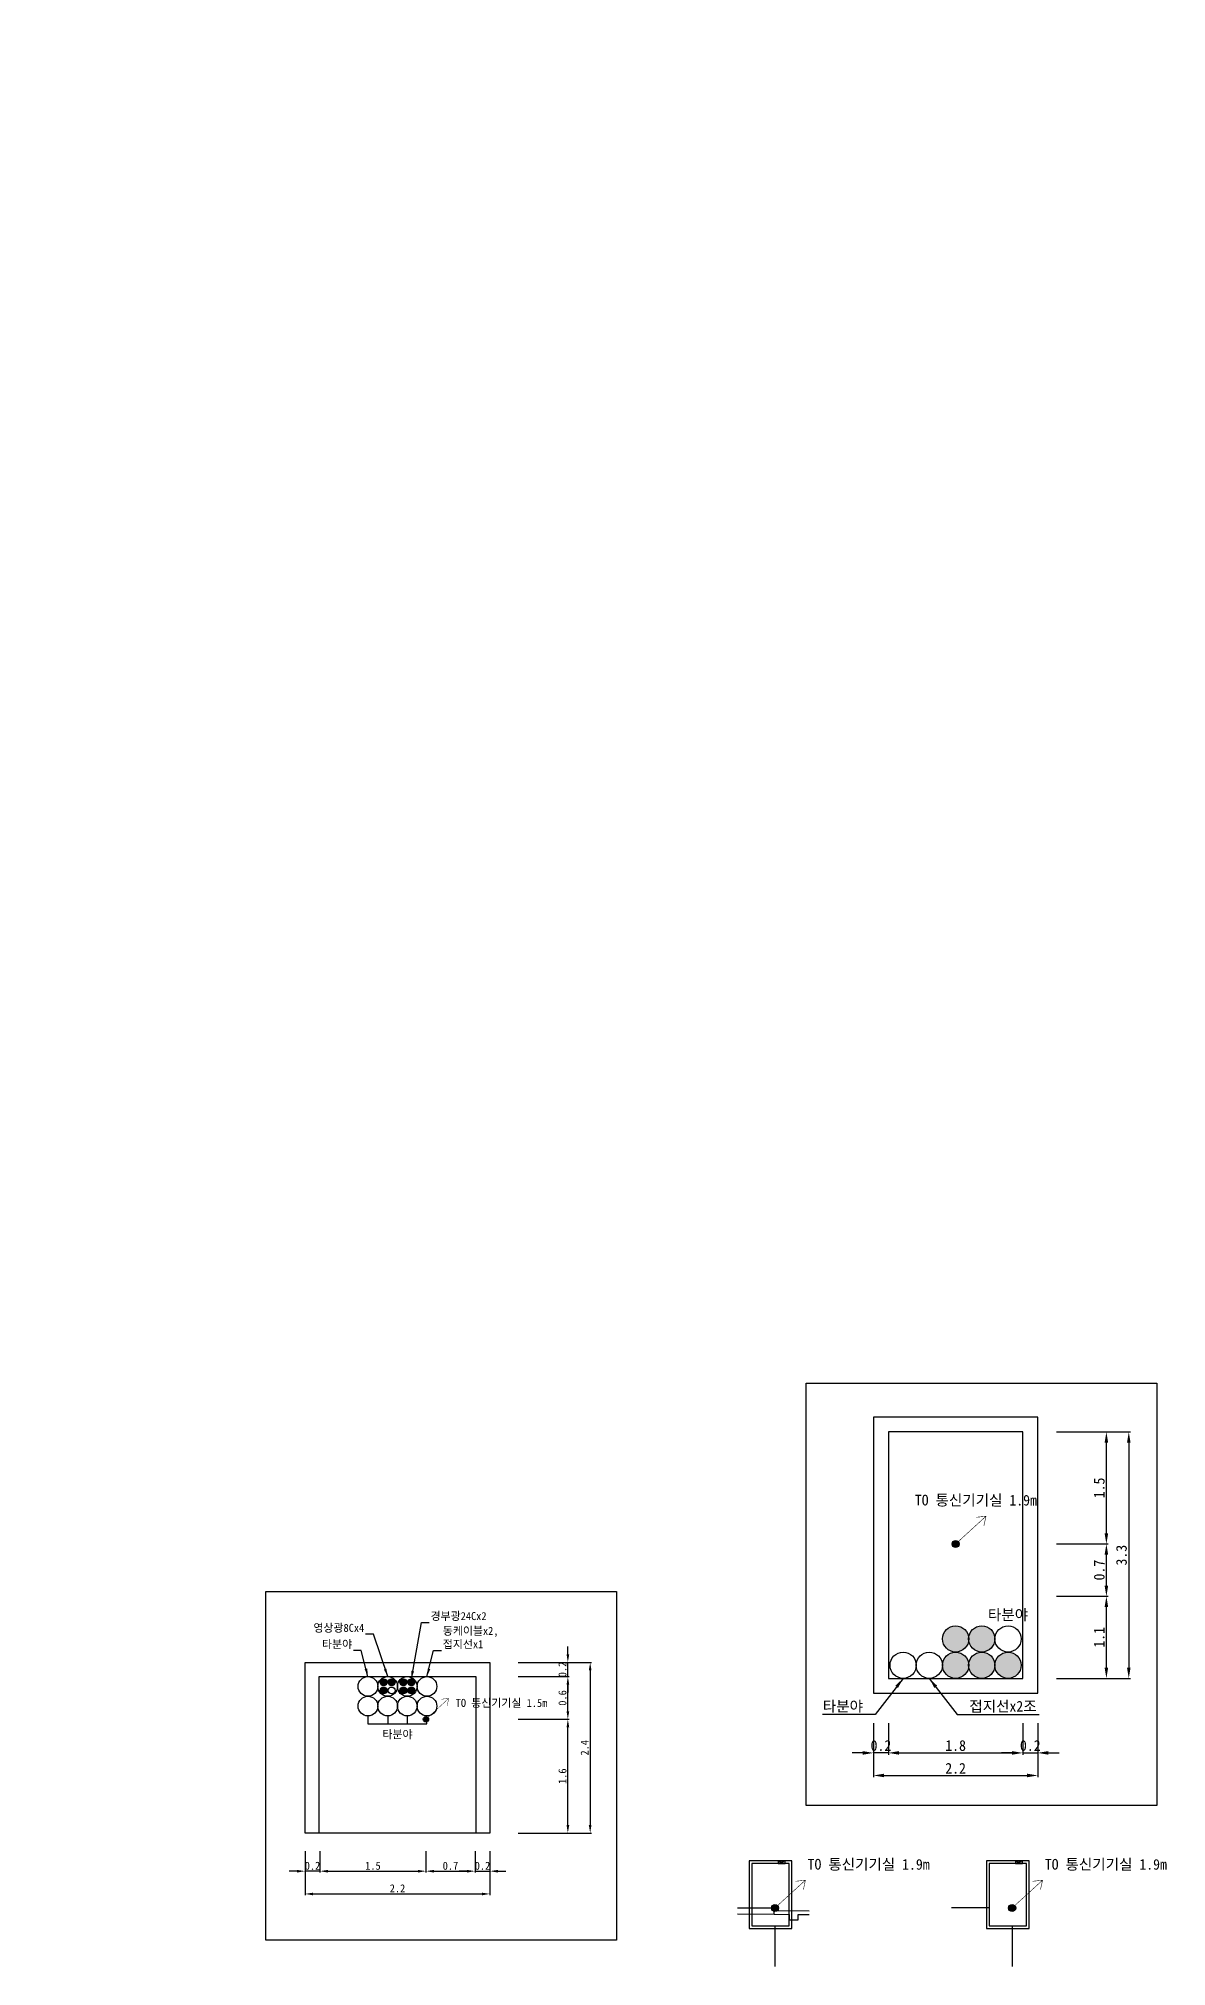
# Model space of a CAD drawing. Extents: x -143 to 185, y -2 to 126.
# Drawn here: x 122 to 185.4, y 17.2 to 125.6 of the extents above; entities that cross this region are included whole.
import ezdxf
from ezdxf.enums import TextEntityAlignment as Align

# ---------------------------------------------------------------- set-up
doc = ezdxf.new("R2010")
doc.units = 0
doc.header["$MEASUREMENT"] = 0
doc.layers.get('Defpoints').update_dxf_attribs({"linetype": 'CONTINUOUS'})
for name, color, linetype in [('TT-BASE', 253, 'CONTINUOUS'), ('TX-LINE', 2, 'CONTINUOUS'), ('TX-PAPR', 2, 'CONTINUOUS'), ('TZ-DIMS', 1, 'CONTINUOUS'), ('TZ-LEAL', 1, 'CONTINUOUS'), ('TZ-LINE', 7, 'CONTINUOUS'), ('TZ-TEXT', 6, 'CONTINUOUS')]:
    doc.layers.add(name, color=color, linetype=linetype)
doc.styles.get("Standard").update_dxf_attribs({"font": 'GulimChe.ttf'})
doc.dimstyles.new('D150', dxfattribs={"dimscale": 0.15, "dimtxt": 3, "dimasz": 3, "dimexe": 0.5, "dimexo": 0.5, "dimgap": 0.5, "dimtad": 1, "dimdec": 0, "dimzin": 1, "dimdsep": 46, "dimlunit": 6, "dimtxsty": 'Standard', "dimcen": 1, "dimclrd": 1, "dimclre": 1, "dimclrt": 3, "dimadec": 0, "dimazin": 0, "dimtfac": 1, "dimtdec": 0, "dimtix": 1, "dimtmove": 2, "dimatfit": 3, "dimfxl": 0, "dimtvp": 2, "dimlwd": -1, "dimlwe": -1, "dimarcsym": 0})
doc.dimstyles.new('D200', dxfattribs={"dimscale": 0.2, "dimtxt": 3, "dimasz": 3, "dimexe": 0.5, "dimexo": 0.5, "dimgap": 0.5, "dimtad": 1, "dimdec": 0, "dimzin": 1, "dimdsep": 46, "dimlunit": 6, "dimtxsty": 'Standard', "dimcen": 1, "dimclrd": 1, "dimclre": 1, "dimclrt": 3, "dimadec": 0, "dimazin": 0, "dimtfac": 1, "dimtdec": 0, "dimtix": 1, "dimtmove": 2, "dimatfit": 3, "dimfxl": 0, "dimtvp": 2, "dimlwd": -1, "dimlwe": -1, "dimarcsym": 0})

# ---------------------------------------------------------------- blocks, each defined once
blk = doc.blocks.new('*D9')
at = {"layer": 'Defpoints', "color": 0}
for p in [(136.97, 23.74), (137.81, 23.74), (136.97, 22.54)]:
    blk.add_point(p, dxfattribs=at)
at = {"layer": 'TZ-LINE', "color": 1}
for p, q in [((136.97, 23.66), (136.97, 22.46)), ((137.81, 23.66), (137.81, 22.46)), ((136.52, 22.54), (136.07, 22.54)), ((137.81, 22.54), (136.97, 22.54)), ((138.26, 22.54), (138.71, 22.54))]:
    blk.add_line(p, q, dxfattribs=at)
for points in [[(136.52, 22.61), (136.52, 22.46), (136.97, 22.54)], [(138.26, 22.61), (138.26, 22.46), (137.81, 22.54)]]:
    blk.add_solid(points, dxfattribs=at)
at = {"layer": 'TZ-LINE', "color": 3, "insert": (137.39, 22.84), "char_height": 0.45, "attachment_point": 5}
blk.add_mtext('0.2', dxfattribs=at)
blk = doc.blocks.new('*D10')
at = {"layer": 'Defpoints', "color": 0}
for p in [(146.53, 23.74), (147.37, 23.74), (147.37, 22.54)]:
    blk.add_point(p, dxfattribs=at)
at = {"layer": 'TZ-LINE', "color": 1}
for p, q in [((146.53, 23.66), (146.53, 22.46)), ((147.37, 23.66), (147.37, 22.46)), ((146.08, 22.54), (145.63, 22.54)), ((146.53, 22.54), (147.37, 22.54)), ((147.82, 22.54), (148.27, 22.54))]:
    blk.add_line(p, q, dxfattribs=at)
for points in [[(146.08, 22.61), (146.08, 22.46), (146.53, 22.54)], [(147.82, 22.61), (147.82, 22.46), (147.37, 22.54)]]:
    blk.add_solid(points, dxfattribs=at)
at = {"layer": 'TZ-LINE', "color": 3, "insert": (146.95, 22.84), "char_height": 0.45, "attachment_point": 5}
blk.add_mtext('0.2', dxfattribs=at)
blk = doc.blocks.new('*D11')
at = {"layer": 'Defpoints', "color": 0}
for p in [(136.97, 23.74), (147.37, 23.74), (147.37, 21.26)]:
    blk.add_point(p, dxfattribs=at)
at = {"layer": 'TZ-LINE', "color": 1}
for p, q in [((136.97, 23.66), (136.97, 21.18)), ((147.37, 23.66), (147.37, 21.18)), ((137.42, 21.26), (146.92, 21.26))]:
    blk.add_line(p, q, dxfattribs=at)
for points in [[(137.42, 21.33), (137.42, 21.18), (136.97, 21.26)], [(146.92, 21.33), (146.92, 21.18), (147.37, 21.26)]]:
    blk.add_solid(points, dxfattribs=at)
at = {"layer": 'TZ-LINE', "color": 3, "insert": (142.17, 21.57), "char_height": 0.45, "attachment_point": 5}
blk.add_mtext('2.2', dxfattribs=at)
blk = doc.blocks.new('*D12')
at = {"layer": 'Defpoints', "color": 0}
for p in [(137.81, 23.74), (143.77, 23.74), (143.77, 22.54)]:
    blk.add_point(p, dxfattribs=at)
at = {"layer": 'TZ-LINE', "color": 1}
for p, q in [((137.81, 23.66), (137.81, 22.46)), ((143.77, 23.66), (143.77, 22.46)), ((138.26, 22.54), (143.32, 22.54))]:
    blk.add_line(p, q, dxfattribs=at)
for points in [[(138.26, 22.61), (138.26, 22.46), (137.81, 22.54)], [(143.32, 22.61), (143.32, 22.46), (143.77, 22.54)]]:
    blk.add_solid(points, dxfattribs=at)
at = {"layer": 'TZ-LINE', "color": 3, "insert": (140.79, 22.84), "char_height": 0.45, "attachment_point": 5}
blk.add_mtext('1.5', dxfattribs=at)
blk = doc.blocks.new('*D13')
at = {"layer": 'Defpoints', "color": 0}
for p in [(143.77, 23.74), (146.53, 23.74), (146.53, 22.54)]:
    blk.add_point(p, dxfattribs=at)
at = {"layer": 'TZ-LINE', "color": 1}
for p, q in [((143.77, 23.66), (143.77, 22.46)), ((146.53, 23.66), (146.53, 22.46)), ((144.22, 22.54), (146.08, 22.54))]:
    blk.add_line(p, q, dxfattribs=at)
for points in [[(144.22, 22.61), (144.22, 22.46), (143.77, 22.54)], [(146.08, 22.61), (146.08, 22.46), (146.53, 22.54)]]:
    blk.add_solid(points, dxfattribs=at)
at = {"layer": 'TZ-LINE', "color": 3, "insert": (145.15, 22.84), "char_height": 0.45, "attachment_point": 5}
blk.add_mtext('0.7', dxfattribs=at)
blk = doc.blocks.new('*D14')
at = {"layer": 'Defpoints', "color": 0}
for p in [(148.89, 31.08), (151.75, 31.08), (148.89, 24.68)]:
    blk.add_point(p, dxfattribs=at)
at = {"layer": 'TZ-LINE', "color": 1}
for p, q in [((148.96, 31.08), (151.83, 31.08)), ((151.75, 25.13), (151.75, 30.63)), ((148.96, 24.68), (151.83, 24.68))]:
    blk.add_line(p, q, dxfattribs=at)
for points in [[(151.68, 30.63), (151.83, 30.63), (151.75, 31.08)], [(151.68, 25.13), (151.83, 25.13), (151.75, 24.68)]]:
    blk.add_solid(points, dxfattribs=at)
at = {"layer": 'TZ-LINE', "color": 3, "insert": (151.45, 27.88), "char_height": 0.45, "attachment_point": 5, "rotation": 90}
blk.add_mtext('1.6', dxfattribs=at)
blk = doc.blocks.new('*D15')
at = {"layer": 'Defpoints', "color": 0}
for p in [(148.89, 33.48), (151.75, 33.48), (148.89, 31.08)]:
    blk.add_point(p, dxfattribs=at)
at = {"layer": 'TZ-LINE', "color": 1}
for p, q in [((148.96, 33.48), (151.83, 33.48)), ((151.75, 31.53), (151.75, 33.03)), ((148.96, 31.08), (151.83, 31.08))]:
    blk.add_line(p, q, dxfattribs=at)
for points in [[(151.68, 33.03), (151.83, 33.03), (151.75, 33.48)], [(151.68, 31.53), (151.83, 31.53), (151.75, 31.08)]]:
    blk.add_solid(points, dxfattribs=at)
at = {"layer": 'TZ-LINE', "color": 3, "insert": (151.45, 32.28), "char_height": 0.45, "attachment_point": 5, "rotation": 90}
blk.add_mtext('0.6', dxfattribs=at)
blk = doc.blocks.new('*D16')
at = {"layer": 'Defpoints', "color": 0}
for p in [(148.89, 34.28), (151.75, 34.28), (148.89, 33.48)]:
    blk.add_point(p, dxfattribs=at)
at = {"layer": 'TZ-LINE', "color": 1}
for p, q in [((151.75, 34.73), (151.75, 35.18)), ((148.96, 34.28), (151.83, 34.28)), ((151.75, 33.48), (151.75, 34.28)), ((148.96, 33.48), (151.83, 33.48)), ((151.75, 33.03), (151.75, 32.58))]:
    blk.add_line(p, q, dxfattribs=at)
for points in [[(151.68, 34.73), (151.83, 34.73), (151.75, 34.28)], [(151.68, 33.03), (151.83, 33.03), (151.75, 33.48)]]:
    blk.add_solid(points, dxfattribs=at)
at = {"layer": 'TZ-LINE', "color": 3, "insert": (151.45, 33.88), "char_height": 0.45, "attachment_point": 5, "rotation": 90}
blk.add_mtext('0.2', dxfattribs=at)
blk = doc.blocks.new('*D17')
at = {"layer": 'Defpoints', "color": 0}
for p in [(148.89, 34.28), (148.89, 24.68), (153.01, 24.68)]:
    blk.add_point(p, dxfattribs=at)
at = {"layer": 'TZ-LINE', "color": 1}
for p, q in [((148.96, 34.28), (153.08, 34.28)), ((153.01, 33.83), (153.01, 25.13)), ((148.96, 24.68), (153.08, 24.68))]:
    blk.add_line(p, q, dxfattribs=at)
for points in [[(152.93, 33.83), (153.08, 33.83), (153.01, 34.28)], [(152.93, 25.13), (153.08, 25.13), (153.01, 24.68)]]:
    blk.add_solid(points, dxfattribs=at)
at = {"layer": 'TZ-LINE', "color": 3, "insert": (152.7, 29.48), "char_height": 0.45, "attachment_point": 5, "rotation": 90}
blk.add_mtext('2.4', dxfattribs=at)
blk = doc.blocks.new('*D18')
at = {"layer": 'Defpoints', "color": 0}
for p in [(168.94, 30.97), (169.78, 30.97), (168.94, 29.19)]:
    blk.add_point(p, dxfattribs=at)
at = {"layer": 'TZ-LINE', "color": 1}
for p, q in [((168.94, 30.87), (168.94, 29.09)), ((169.78, 30.87), (169.78, 29.09)), ((168.34, 29.19), (167.74, 29.19)), ((169.78, 29.19), (168.94, 29.19)), ((170.38, 29.19), (170.98, 29.19))]:
    blk.add_line(p, q, dxfattribs=at)
for points in [[(168.34, 29.29), (168.34, 29.09), (168.94, 29.19)], [(170.38, 29.29), (170.38, 29.09), (169.78, 29.19)]]:
    blk.add_solid(points, dxfattribs=at)
at = {"layer": 'TZ-LINE', "color": 3, "insert": (169.36, 29.6), "char_height": 0.6, "attachment_point": 5}
blk.add_mtext('0.2', dxfattribs=at)
blk = doc.blocks.new('*D19')
at = {"layer": 'Defpoints', "color": 0}
for p in [(169.78, 30.97), (177.34, 30.97), (177.34, 29.19)]:
    blk.add_point(p, dxfattribs=at)
at = {"layer": 'TZ-LINE', "color": 1}
for p, q in [((169.78, 30.87), (169.78, 29.09)), ((177.34, 30.87), (177.34, 29.09)), ((170.38, 29.19), (176.74, 29.19))]:
    blk.add_line(p, q, dxfattribs=at)
for points in [[(170.38, 29.29), (170.38, 29.09), (169.78, 29.19)], [(176.74, 29.29), (176.74, 29.09), (177.34, 29.19)]]:
    blk.add_solid(points, dxfattribs=at)
at = {"layer": 'TZ-LINE', "color": 3, "insert": (173.56, 29.6), "char_height": 0.6, "attachment_point": 5}
blk.add_mtext('1.8', dxfattribs=at)
blk = doc.blocks.new('*D20')
at = {"layer": 'Defpoints', "color": 0}
for p in [(177.34, 30.97), (178.18, 30.97), (178.18, 29.19)]:
    blk.add_point(p, dxfattribs=at)
at = {"layer": 'TZ-LINE', "color": 1}
for p, q in [((177.34, 30.87), (177.34, 29.09)), ((178.18, 30.87), (178.18, 29.09)), ((176.74, 29.19), (176.14, 29.19)), ((177.34, 29.19), (178.18, 29.19)), ((178.78, 29.19), (179.38, 29.19))]:
    blk.add_line(p, q, dxfattribs=at)
for points in [[(176.74, 29.29), (176.74, 29.09), (177.34, 29.19)], [(178.78, 29.29), (178.78, 29.09), (178.18, 29.19)]]:
    blk.add_solid(points, dxfattribs=at)
at = {"layer": 'TZ-LINE', "color": 3, "insert": (177.76, 29.6), "char_height": 0.6, "attachment_point": 5}
blk.add_mtext('0.2', dxfattribs=at)
blk = doc.blocks.new('*D21')
at = {"layer": 'Defpoints', "color": 0}
for p in [(168.94, 30.97), (178.18, 30.97), (178.18, 27.92)]:
    blk.add_point(p, dxfattribs=at)
at = {"layer": 'TZ-LINE', "color": 1}
for p, q in [((168.94, 30.87), (168.94, 27.82)), ((178.18, 30.87), (178.18, 27.82)), ((169.54, 27.92), (177.58, 27.92))]:
    blk.add_line(p, q, dxfattribs=at)
for points in [[(169.54, 28.02), (169.54, 27.82), (168.94, 27.92)], [(177.58, 28.02), (177.58, 27.82), (178.18, 27.92)]]:
    blk.add_solid(points, dxfattribs=at)
at = {"layer": 'TZ-LINE', "color": 3, "insert": (173.56, 28.32), "char_height": 0.6, "attachment_point": 5}
blk.add_mtext('2.2', dxfattribs=at)
blk = doc.blocks.new('*D22')
at = {"layer": 'Defpoints', "color": 0}
for p in [(179.13, 38), (182.04, 38), (179.13, 33.38)]:
    blk.add_point(p, dxfattribs=at)
at = {"layer": 'TZ-LINE', "color": 1}
for p, q in [((179.23, 38), (182.14, 38)), ((182.04, 33.98), (182.04, 37.4)), ((179.23, 33.38), (182.14, 33.38))]:
    blk.add_line(p, q, dxfattribs=at)
for points in [[(181.94, 37.4), (182.14, 37.4), (182.04, 38)], [(181.94, 33.98), (182.14, 33.98), (182.04, 33.38)]]:
    blk.add_solid(points, dxfattribs=at)
at = {"layer": 'TZ-LINE', "color": 3, "insert": (181.64, 35.69), "char_height": 0.6, "attachment_point": 5, "rotation": 90}
blk.add_mtext('1.1', dxfattribs=at)
blk = doc.blocks.new('*D23')
at = {"layer": 'Defpoints', "color": 0}
for p in [(179.13, 40.94), (182.04, 40.94), (179.13, 38)]:
    blk.add_point(p, dxfattribs=at)
at = {"layer": 'TZ-LINE', "color": 1}
for p, q in [((179.23, 40.94), (182.14, 40.94)), ((182.04, 38.6), (182.04, 40.34)), ((179.23, 38), (182.14, 38))]:
    blk.add_line(p, q, dxfattribs=at)
for points in [[(181.94, 40.34), (182.14, 40.34), (182.04, 40.94)], [(181.94, 38.6), (182.14, 38.6), (182.04, 38)]]:
    blk.add_solid(points, dxfattribs=at)
at = {"layer": 'TZ-LINE', "color": 3, "insert": (181.64, 39.47), "char_height": 0.6, "attachment_point": 5, "rotation": 90}
blk.add_mtext('0.7', dxfattribs=at)
blk = doc.blocks.new('*D24')
at = {"layer": 'Defpoints', "color": 0}
for p in [(179.13, 47.24), (182.04, 47.24), (179.13, 40.94)]:
    blk.add_point(p, dxfattribs=at)
at = {"layer": 'TZ-LINE', "color": 1}
for p, q in [((179.23, 47.24), (182.14, 47.24)), ((182.04, 41.54), (182.04, 46.64)), ((179.23, 40.94), (182.14, 40.94))]:
    blk.add_line(p, q, dxfattribs=at)
for points in [[(181.94, 46.64), (182.14, 46.64), (182.04, 47.24)], [(181.94, 41.54), (182.14, 41.54), (182.04, 40.94)]]:
    blk.add_solid(points, dxfattribs=at)
at = {"layer": 'TZ-LINE', "color": 3, "insert": (181.64, 44.09), "char_height": 0.6, "attachment_point": 5, "rotation": 90}
blk.add_mtext('1.5', dxfattribs=at)
blk = doc.blocks.new('*D25')
at = {"layer": 'Defpoints', "color": 0}
for p in [(179.13, 47.24), (179.13, 33.38), (183.3, 33.38)]:
    blk.add_point(p, dxfattribs=at)
at = {"layer": 'TZ-LINE', "color": 1}
for p, q in [((179.23, 47.24), (183.4, 47.24)), ((183.3, 46.64), (183.3, 33.98)), ((179.23, 33.38), (183.4, 33.38))]:
    blk.add_line(p, q, dxfattribs=at)
for points in [[(183.2, 46.64), (183.4, 46.64), (183.3, 47.24)], [(183.2, 33.98), (183.4, 33.98), (183.3, 33.38)]]:
    blk.add_solid(points, dxfattribs=at)
at = {"layer": 'TZ-LINE', "color": 3, "insert": (182.89, 40.31), "char_height": 0.6, "attachment_point": 5, "rotation": 90}
blk.add_mtext('3.3', dxfattribs=at)

msp = doc.modelspace()

# ---------------------------------------------------------------- hatches: boundary and pattern name
at = {"layer": 'TZ-LINE'}
h = msp.add_hatch(color=256, dxfattribs=at)
h.dxf.hatch_style = 1
h.paths.add_polyline_path([(163.2, 20.47, 1), (163.6, 20.47, 1)])
h = msp.add_hatch(color=256, dxfattribs=at)
h.dxf.hatch_style = 1
h.paths.add_polyline_path([(176.54, 20.47, 1), (176.94, 20.47, 1)])

# ---------------------------------------------------------------- linework, layer by layer
at = {"layer": 'TT-BASE'}
for p, q in [((161.3, 20.48), (163.36, 20.47)), ((161.3, 20.13), (163.36, 20.12)), ((163.51, 20.47), (163.36, 20.47)), ((163.36, 20.12), (163.36, 20.47)), ((163.36, 20.12), (164.2, 20.11)), ((163.51, 20.32), (163.51, 20.47)), ((163.51, 20.32), (165.33, 20.31)), ((163.51, 20.32), (163.62, 20.32)), ((164.2, 20.11), (164.2, 19.81)), ((164.2, 19.81), (164.7, 19.81)), ((164.7, 20.11), (165.33, 20.11)), ((164.7, 19.81), (164.7, 20.11))]:
    msp.add_line(p, q, dxfattribs=at)
at = {"layer": 'TZ-LINE'}
for points in [[(161.95, 19.32), (164.35, 19.32), (164.35, 23.12), (161.95, 23.12)], [(162.1, 19.47), (164.2, 19.47), (164.2, 22.97), (162.1, 22.97)], [(163.58, 22.97), (163.98, 22.97), (163.98, 23.12), (163.58, 23.12)], [(175.29, 19.32), (177.69, 19.32), (177.69, 23.12), (175.29, 23.12)], [(175.44, 19.47), (177.54, 19.47), (177.54, 22.97), (175.44, 22.97)], [(176.92, 22.97), (177.32, 22.97), (177.32, 23.12), (176.92, 23.12)]]:
    msp.add_lwpolyline(points, close=True, dxfattribs=at)
for points in [[(163.98, 23.12), (163.58, 22.97)], [(163.58, 23.12), (163.98, 22.97)], [(177.32, 23.12), (176.92, 22.97)], [(176.92, 23.12), (177.32, 22.97)], [(175.44, 20.47), (173.33, 20.47)], [(163.4, 19.47), (163.4, 17.18)], [(176.74, 19.47), (176.74, 17.18)]]:
    msp.add_lwpolyline(points, dxfattribs=at)
at = {"layer": 'TZ-LINE', "const_width": 0.03}
for points in [[(163.4, 20.47), (165.11, 22.03)], [(164.56, 21.97), (165.11, 22.03), (165, 21.49)], [(176.74, 20.47), (178.45, 22.03)], [(177.9, 21.97), (178.45, 22.03), (178.33, 21.49)]]:
    msp.add_lwpolyline(points, dxfattribs=at)
at = {"layer": 'TZ-LINE'}
for centre in [(163.4, 20.47), (176.74, 20.47)]:
    msp.add_circle(centre, 0.2, dxfattribs=at)

# ---------------------------------------------------------------- texts
at = {"layer": 'TZ-TEXT'}
for p in [(168.67, 22.93, 0), (182.01, 22.93, 0)]:
    msp.add_text('TO 통신기기실 1.9m', height=0.6, rotation=359.9482, dxfattribs=at).set_placement(p, align=Align.MIDDLE)

# ---------------------------------------------------------------- wipeouts: each hides what was drawn before it
for points, layer in [([(107.45, 125.6), (107.45, 100.99), (131.78, 100.99), (131.78, 125.6)], 'TX-LINE'), ([(165.16, 49.99), (165.16, 26.24), (184.88, 26.24), (184.88, 49.99)], 'TX-PAPR'), ([(134.76, 38.27), (134.76, 18.66), (154.48, 18.66), (154.48, 38.27)], 'TX-PAPR')]:
    msp.add_wipeout(points).dxf.layer = layer

# ---------------------------------------------------------------- next in the draw order: hatches: boundary and pattern name
at = {"layer": 'TZ-LINE'}
h = msp.add_hatch(color=256, dxfattribs=at)
h.dxf.hatch_style = 1
h.paths.add_polyline_path([(173.36, 40.94, 1), (173.76, 40.94, 1)])
at = {"layer": 'TZ-LINE', "ltscale": 2}
h = msp.add_hatch(color=256, dxfattribs=at)
h.dxf.hatch_style = 1
h.paths.add_polyline_path([(174.29, 35.6, 1), (172.82, 35.6, 1)])
h = msp.add_hatch(color=256, dxfattribs=at)
h.dxf.hatch_style = 1
h.paths.add_polyline_path([(175.77, 35.6, 1), (174.29, 35.6, 1)])
h = msp.add_hatch(color=256, dxfattribs=at)
h.dxf.hatch_style = 1
h.paths.add_polyline_path([(174.29, 34.12, 1), (172.82, 34.12, 1)])
h = msp.add_hatch(color=256, dxfattribs=at)
h.dxf.hatch_style = 1
h.paths.add_polyline_path([(175.77, 34.12, 1), (174.29, 34.12, 1)])
h = msp.add_hatch(color=256, dxfattribs=at)
h.dxf.hatch_style = 1
h.paths.add_polyline_path([(177.24, 34.12, 1), (175.77, 34.12, 1)])
at = {"layer": 'TZ-LINE'}
h = msp.add_hatch(color=256, dxfattribs=at)
h.dxf.hatch_style = 1
h.paths.add_polyline_path([(141.2, 33.16, -1), (141.58, 33.16, -1)])
h = msp.add_hatch(color=256, dxfattribs=at)
h.dxf.hatch_style = 1
h.paths.add_polyline_path([(141.58, 32.7, 1), (141.2, 32.7, 1)])
h = msp.add_hatch(color=256, dxfattribs=at)
h.dxf.hatch_style = 1
h.paths.add_polyline_path([(142.04, 33.16, 1), (141.65, 33.16, 1)])
h = msp.add_hatch(color=256, dxfattribs=at)
h.dxf.hatch_style = 1
h.paths.add_polyline_path([(142.3, 33.16, -1), (142.69, 33.16, -1)])
h = msp.add_hatch(color=256, dxfattribs=at)
h.dxf.hatch_style = 1
h.paths.add_polyline_path([(142.69, 32.7, 1), (142.3, 32.7, 1)])
h = msp.add_hatch(color=256, dxfattribs=at)
h.dxf.hatch_style = 1
h.paths.add_polyline_path([(143.14, 33.16, 1), (142.75, 33.16, 1)])
h = msp.add_hatch(color=256, dxfattribs=at)
h.dxf.hatch_style = 1
h.paths.add_polyline_path([(143.14, 32.7, -1), (142.75, 32.7, -1)])
h = msp.add_hatch(color=256, dxfattribs=at)
h.dxf.hatch_style = 1
h.paths.add_polyline_path([(143.62, 31.08, 1), (143.92, 31.08, 1)])

# ---------------------------------------------------------------- next in the draw order: linework, layer by layer
at = {"layer": 'TZ-LEAL'}
for points in [[(140.51, 31.27), (140.51, 30.83), (143.83, 30.83), (143.83, 31.27)], [(141.62, 31.27), (141.62, 30.83)], [(142.72, 31.27), (142.72, 30.83)]]:
    msp.add_lwpolyline(points, dxfattribs=at)
at = {"layer": 'TZ-LINE'}
for points in [[(168.94, 32.54), (178.18, 32.54), (178.18, 48.08), (168.94, 48.08)], [(169.78, 33.38), (177.34, 33.38), (177.34, 47.24), (169.78, 47.24)], [(136.97, 34.28), (147.37, 34.28), (147.37, 24.68), (136.97, 24.68)], [(137.77, 33.48), (146.57, 33.48), (146.57, 24.68), (137.77, 24.68)]]:
    msp.add_lwpolyline(points, close=True, dxfattribs=at)
for points, const_width in [([(173.56, 40.94), (175.27, 42.5)], 0.03), ([(174.72, 42.44), (175.27, 42.5), (175.15, 41.96)], 0.03), ([(143.77, 31.08), (145.05, 32.25)], 0.0225), ([(144.64, 32.21), (145.05, 32.25), (144.97, 31.85)], 0.0225)]:
    msp.add_lwpolyline(points, dxfattribs=dict(at, const_width=const_width))
for centre, radius in [((173.56, 40.94), 0.2), ((143.77, 31.08), 0.15)]:
    msp.add_circle(centre, radius, dxfattribs=at)
at = {"layer": 'TZ-LINE', "ltscale": 2}
for centre, radius in [((173.56, 35.6), 0.737), ((175.03, 35.6), 0.737), ((176.51, 35.6), 0.737), ((170.61, 34.12), 0.737), ((172.08, 34.12), 0.737), ((173.56, 34.12), 0.737), ((175.03, 34.12), 0.737), ((176.51, 34.12), 0.737), ((140.51, 32.93), 0.553), ((141.62, 32.93), 0.553), ((141.39, 33.16), 0.194), ((141.39, 32.7), 0.194), ((141.84, 33.16), 0.194), ((141.84, 32.7), 0.194), ((142.72, 32.93), 0.553), ((142.5, 33.16), 0.194), ((142.5, 32.7), 0.194), ((142.95, 33.16), 0.194), ((142.95, 32.7), 0.194), ((143.83, 32.93), 0.553), ((140.51, 31.82), 0.553), ((141.62, 31.82), 0.553), ((142.72, 31.82), 0.553), ((143.83, 31.82), 0.553)]:
    msp.add_circle(centre, radius, dxfattribs=at)
at = {"layer": 'TZ-TEXT'}
for points in [[(165.16, 49.99), (184.88, 49.99), (184.88, 26.24), (165.16, 26.24)], [(134.76, 38.27), (154.48, 38.27), (154.48, 18.66), (134.76, 18.66)]]:
    msp.add_lwpolyline(points, close=True, dxfattribs=at)

# ---------------------------------------------------------------- next in the draw order: texts
at = {"layer": 'TZ-DIMS'}
for s, insert, char_height, attachment_point in [('경부광24Cx2', (144.03, 36.61), 0.45, 7), ('타분야', (176.51, 36.93), 0.6, 5), ('영상광8Cx4', (140.3, 35.95), 0.45, 9), ('동케이블x2,\\P접지선x1', (144.72, 35.03), 0.45, 7), ('타분야', (139.62, 35.03), 0.45, 9), ('타분야', (168.35, 31.45), 0.6, 9), ('접지선x2조', (174.33, 31.45), 0.6, 7), ('타분야', (142.17, 30.21), 0.45, 5)]:
    msp.add_mtext(s, dxfattribs=dict(at, insert=insert, char_height=char_height, attachment_point=attachment_point))
at = {"layer": 'TZ-TEXT'}
for s, height, p in [('TO 통신기기실 1.9m', 0.6, (174.7, 43.41)), ('TO 통신기기실 1.5m', 0.45, (148.02, 32.01, 0))]:
    msp.add_text(s, height=height, rotation=359.9482, dxfattribs=at).set_placement(p, align=Align.MIDDLE)

# ---------------------------------------------------------------- next in the draw order: dimensions: what is measured, and where the dimension line sits
at = {"layer": 'TZ-LINE'}
for base, p1, p2, text, dimstyle, picture, middle in [((182.04, 47.24), (179.13, 40.94), (179.13, 47.24), '1.5', 'D200', '*D24', (181.64, 44.09)), ((183.3, 33.38), (179.13, 47.24), (179.13, 33.38), '3.3', 'D200', '*D25', (182.89, 40.31)), ((182.04, 40.94), (179.13, 38), (179.13, 40.94), '0.7', 'D200', '*D23', (181.64, 39.47)), ((182.04, 38), (179.13, 33.38), (179.13, 38), '1.1', 'D200', '*D22', (181.64, 35.69)), ((151.75, 34.28), (148.89, 33.48), (148.89, 34.28), '0.2', 'D150', '*D16', (151.45, 33.88)), ((153.01, 24.68), (148.89, 34.28), (148.89, 24.68), '2.4', 'D150', '*D17', (152.7, 29.48)), ((151.75, 33.48), (148.89, 31.08), (148.89, 33.48), '0.6', 'D150', '*D15', (151.45, 32.28)), ((151.75, 31.08), (148.89, 24.68), (148.89, 31.08), '1.6', 'D150', '*D14', (151.45, 27.88))]:
    dim = msp.add_linear_dim(base=base, p1=p1, p2=p2, angle=90, text=text, dimstyle=dimstyle, dxfattribs=at)
    dim.commit()
    dim.dimension.update_dxf_attribs({"geometry": picture, "text_midpoint": middle})
for base, p1, p2, text, dimstyle, picture, middle in [((168.94, 29.19), (169.78, 30.97), (168.94, 30.97), '0.2', 'D200', '*D18', (169.36, 29.6)), ((178.18, 27.92), (168.94, 30.97), (178.18, 30.97), '2.2', 'D200', '*D21', (173.56, 28.32)), ((177.34, 29.19), (169.78, 30.97), (177.34, 30.97), '1.8', 'D200', '*D19', (173.56, 29.6)), ((178.18, 29.19), (177.34, 30.97), (178.18, 30.97), '0.2', 'D200', '*D20', (177.76, 29.6)), ((136.97, 22.54), (137.81, 23.74), (136.97, 23.74), '0.2', 'D150', '*D9', (137.39, 22.84)), ((147.37, 21.26), (136.97, 23.74), (147.37, 23.74), '2.2', 'D150', '*D11', (142.17, 21.57)), ((143.77, 22.54), (137.81, 23.74), (143.77, 23.74), '1.5', 'D150', '*D12', (140.79, 22.84)), ((146.53, 22.54), (143.77, 23.74), (146.53, 23.74), '0.7', 'D150', '*D13', (145.15, 22.84)), ((147.37, 22.54), (146.53, 23.74), (147.37, 23.74), '0.2', 'D150', '*D10', (146.95, 22.84))]:
    dim = msp.add_linear_dim(base=base, p1=p1, p2=p2, text=text, dimstyle=dimstyle, dxfattribs=at)
    dim.commit()
    dim.dimension.update_dxf_attribs({"geometry": picture, "text_midpoint": middle})

# ---------------------------------------------------------------- next in the draw order: leaders
at = {"layer": 'TZ-DIMS', "annotation_type": 0, "has_hookline": 1}
for points, hookline_direction, text_width in [([(170.61, 33.38), (169.04, 31.35), (168.45, 31.35)], 1, 2.27), ([(172.08, 33.38), (173.64, 31.35), (174.23, 31.35)], 0, 3.92)]:
    msp.add_leader(points, dimstyle='D200', dxfattribs=dict(at, hookline_direction=hookline_direction, text_width=text_width))
at = {"layer": 'TZ-LEAL'}
for points in [[(141.62, 33.48), (140.82, 35.87), (140.38, 35.87)], [(142.95, 33.35), (143.52, 36.53), (143.96, 36.53)], [(140.51, 33.48), (140.13, 34.95), (139.69, 34.95)], [(143.83, 33.48), (144.2, 34.95), (144.65, 34.95)]]:
    msp.add_leader(points, dimstyle='D150', dxfattribs=at)

doc.saveas('drawing.dxf')
